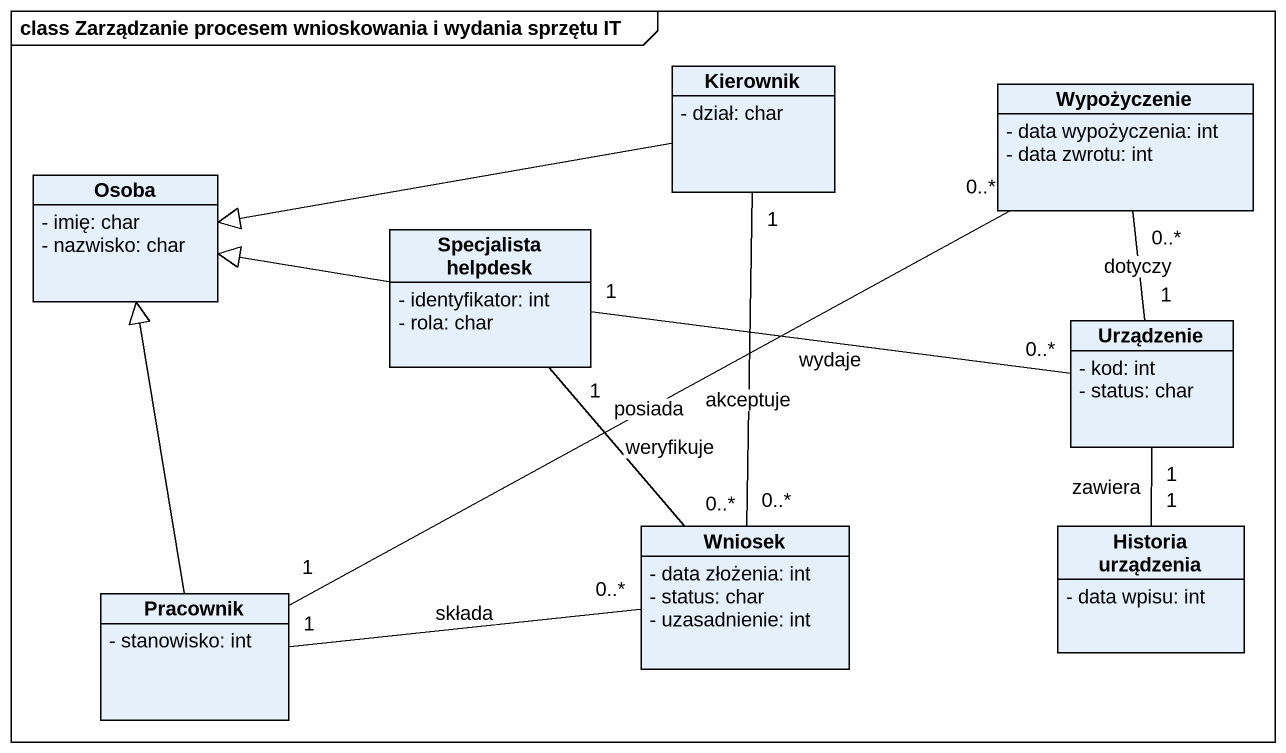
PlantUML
@startuml
mainframe class Zarządzanie procesem wnioskowania i wydania sprzętu IT
hide circle
hide empty members
skinparam classAttributeIconSize 0
class Kierownik {
  - dział: char
}
class Wypożyczenie {
  - data wypożyczenia: int
  - data zwrotu: int
}
class Osoba {
  - imię: char
  - nazwisko: char
}
class "Specjalista helpdesk" as Specjalista_helpdesk {
  - identyfikator: int
  - rola: char
}
class Urządzenie {
  - kod: int
  - status: char
}
class Pracownik {
  - stanowisko: int
}
class Wniosek {
  - data złożenia: int
  - status: char
  - uzasadnienie: int
}
class "Historia urządzenia" as Historia_urządzenia {
  - data wpisu: int
}
Kierownik -left-|> Osoba
Kierownik "1" -- "0..*" Wniosek : akceptuje
Wypożyczenie "0..*" -- "1" Urządzenie : dotyczy
Specjalista_helpdesk -left-|> Osoba
Specjalista_helpdesk "1" -right- "0..*" Urządzenie : wydaje
Specjalista_helpdesk "1" -- "0..*" Wniosek : weryfikuje
Urządzenie "1" -- "1" Historia_urządzenia : zawiera
Pracownik "1" -right- "0..*" Wypożyczenie : posiada
Pracownik -up-|> Osoba
Pracownik "1" -right- "0..*" Wniosek : składa
@enduml
